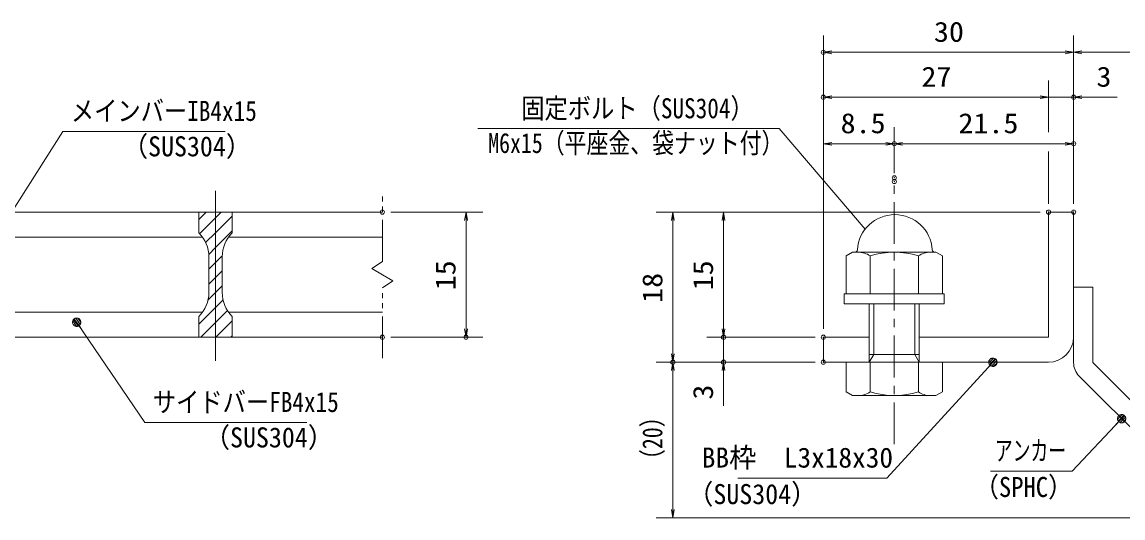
# Model space of a CAD drawing. Units: millimetres, scale not verified, with parts at other scales. Extents: x -1050 to 1050, y -742 to 742.
# Drawn here: x -311 to 349, y -460 to -162 of the extents above; entities that cross this region are included whole.
import ezdxf
from ezdxf.enums import TextEntityAlignment as Align

# ---------------------------------------------------------------- set-up
doc = ezdxf.new("R2010")
doc.units = ezdxf.units.MM
doc.header["$LTSCALE"] = 5
doc.header["$PDMODE"] = 32
doc.header["$PDSIZE"] = 2.5
doc.linetypes.add('CHAIN1', pattern=[8, 5, -1, 1, -1])
doc.linetypes.add('DOUBLE_CHAIN1', pattern=[8.8, 5, -1, 0.6, -0.6, 0.6, -1])
for name, color, linetype, lineweight in [('0-1_寸法注釈', 2, 'Continuous', 9), ('0-2_0', 2, 'Continuous', 9), ('0-3_DEFPOINTS', 134, 'Continuous', 9), ('0-4_枠', 7, 'Continuous', 9), ('0-5_蓋', 5, 'Continuous', 9), ('0-6_中心線', 6, 'CHAIN1', 9), ('0-7_想像線', 134, 'DOUBLE_CHAIN1', 9), ('0-8_ハッチング', 4, 'Continuous', 9), ('0-9_締付部品', 7, 'Continuous', 9), ('0-A_アンカー', 7, 'Continuous', 9)]:
    doc.layers.add(name, color=color, linetype=linetype, lineweight=lineweight)
doc.styles.add('ＭＳ ゴシック', font='')
doc.styles.get('ＭＳ ゴシック').set_extended_font_data('MS Gothic')

# ---------------------------------------------------------------- blocks, each defined once
blk = doc.blocks.new('_OPEN')
at = {"layer": '0-2_0'}
blk.add_line((0, 0), (-5, 0), dxfattribs=at)
blk.add_lwpolyline([(-5, 0.833), (0, 0), (-5, -0.833)], dxfattribs=at)
blk = doc.blocks.new('A$C701A0DBD')
at = {"layer": '0-9_締付部品'}
for p, q in [((69.571, 0), (69.571, 60)), ((69.571, 60), (75.571, 60)), ((75.571, 60), (75.571, 0)), ((46.804, 58.868), (44.571, 55)), ((44.571, 4.954), (44.571, 55)), ((69.571, 58.914), (46.804, 58.914)), ((69.571, 1.086), (69.571, 58.868)), ((110.571, 1.086), (110.571, 58.868)), ((130.571, 4.954), (130.571, 55)), ((69.571, 44.434), (46.804, 44.434)), ((75.571, 45), (110.571, 45)), ((105.886, 42.295), (75.571, 42.295)), ((110.571, 45), (105.886, 42.295)), ((105.886, 45), (105.886, 15)), ((110.571, 44.434), (128.338, 44.434)), ((69.571, 15.52), (46.819, 15.52)), ((105.886, 17.705), (75.571, 17.705)), ((75.571, 15), (110.571, 15)), ((110.571, 15), (105.886, 17.705)), ((110.571, 15.52), (128.324, 15.52)), ((46.804, 1.086), (44.571, 4.954)), ((69.571, 1.086), (46.804, 1.086)), ((75.571, 0), (69.571, 0)), ((110.571, 1.086), (128.338, 1.086)), ((128.338, 1.086), (130.571, 4.954))]:
    blk.add_line(p, q, dxfattribs=at)
at = {"layer": '0-9_締付部品', "color": 6, "linetype": 'CHAIN1'}
blk.add_line((159.63, 30), (0, 30), dxfattribs=at)
at = {"layer": '0-9_締付部品'}
blk.add_lwpolyline([(110.571, 58.868), (128.338, 58.868), (130.571, 55)], dxfattribs=at)
for centre, radius, start, end in [((43.071, 54.269), 1.5, 273.58332, 0), ((44.571, 30.316), 22.5, 93.58332, 266.41668), ((57.315, 51.708), 12.743, 180.25748, 214.55301), ((117.828, 51.708), 12.743, 325.44699, 359.74252), ((92.337, 30), 47.766, 162.41141, 197.6472), ((82.806, 30), 47.766, 342.3528, 17.58859), ((57.315, 8.292), 12.743, 145.44699, 179.74252), ((117.828, 8.292), 12.743, 0.25748, 34.55301), ((43.071, 6.363), 1.5, 0, 86.41668)]:
    blk.add_arc(centre, radius, start, end, dxfattribs=at)
blk = doc.blocks.new('A$C6EB770D1')
at = {"layer": '0-A_アンカー'}
for p, q in [((130.257, 96.52), (45.237, 11.5)), ((138.388, 88.388), (130.257, 96.52)), ((138.388, 88.388), (53.368, 3.368)), ((0, 11.5), (45.237, 11.5)), ((0, 11.5), (0, 0)), ((0, 0), (45.237, 0))]:
    blk.add_line(p, q, dxfattribs=at)
blk.add_arc((45.237, 11.5), 11.5, 270, 315, dxfattribs=at)
blk = doc.blocks.new('_Dot')
at = {"layer": '0-2_0'}
for p, q in [((-2.5, 0), (-5, 0)), ((2.445, 0.5), (-2.445, 0.5)), ((1.997, 1.5), (-1.997, 1.5)), ((2.289, -0.995), (-2.289, -0.995)), ((1.499, -1.995), (-1.499, -1.995))]:
    blk.add_line(p, q, dxfattribs=at)
for points in [[(2.5, 0), (2.48, 0.313), (2.421, 0.622), (2.324, 0.92), (2.191, 1.204), (2.023, 1.469), (1.822, 1.711), (1.594, 1.926), (1.34, 2.111), (1.064, 2.262), (0.773, 2.378), (0.468, 2.456), (0.157, 2.495), (-0.157, 2.495), (-0.468, 2.456), (-0.773, 2.378), (-1.064, 2.262), (-1.34, 2.111), (-1.594, 1.926), (-1.822, 1.711), (-2.023, 1.469), (-2.191, 1.204), (-2.324, 0.92), (-2.421, 0.622), (-2.48, 0.313), (-2.5, 0), (0, 0)], [(-2.5, 0), (-2.48, -0.313), (-2.421, -0.622), (-2.324, -0.92), (-2.191, -1.204), (-2.023, -1.469), (-1.822, -1.711), (-1.594, -1.926), (-1.34, -2.111), (-1.064, -2.262), (-0.773, -2.378), (-0.468, -2.456), (-0.157, -2.495), (0.157, -2.495), (0.468, -2.456), (0.773, -2.378), (1.064, -2.262), (1.34, -2.111), (1.594, -1.926), (1.822, -1.711), (2.023, -1.469), (2.191, -1.204), (2.324, -0.92), (2.421, -0.622), (2.48, -0.313), (2.5, 0), (0, 0)]]:
    blk.add_lwpolyline(points, close=True, dxfattribs=at)

msp = doc.modelspace()

# ---------------------------------------------------------------- linework, layer by layer
at = {"layer": '0-1_寸法注釈'}
for p, q in [((168.93, -346.308), (168.93, -170.474)), ((318.93, -271.308), (318.93, -170.474)), ((318.93, -271.308), (318.93, -170.474)), ((313.93, -180.474), (173.93, -180.474)), ((323.93, -180.474), (410.45, -180.474)), ((303.93, -228.263), (303.93, -197.4)), ((298.93, -207.4), (173.93, -207.4)), ((298.93, -207.4), (293.93, -207.4)), ((303.93, -207.4), (318.93, -207.4)), ((323.93, -207.4), (345.043, -207.4)), ((168.93, -346.308), (168.93, -225.296)), ((211.43, -250.737), (211.43, -225.296)), ((211.43, -252.968), (211.43, -225.296)), ((318.93, -271.308), (318.93, -225.296)), ((173.93, -235.296), (206.43, -235.296)), ((216.43, -235.296), (313.93, -235.296)), ((303.93, -271.308), (303.93, -239.866)), ((-90.45, -276.308), (-35.285, -276.308)), ((298.93, -276.308), (68.705, -276.308)), ((298.93, -276.308), (99.081, -276.308)), ((-45.285, -281.308), (-45.285, -346.308)), ((78.705, -281.308), (78.705, -361.308)), ((109.081, -281.308), (109.081, -346.308)), ((109.081, -346.308), (109.081, -341.308)), ((-90.45, -351.308), (-35.285, -351.308)), ((163.93, -351.308), (99.081, -351.308)), ((163.93, -351.308), (99.081, -351.308)), ((109.081, -351.308), (109.081, -366.308)), ((163.93, -366.308), (68.705, -366.308)), ((163.93, -366.308), (68.705, -366.308)), ((163.93, -366.308), (99.081, -366.308)), ((78.705, -454.697), (78.705, -371.308)), ((109.081, -371.308), (109.081, -392.422)), ((402.318, -459.697), (68.705, -459.697))]:
    msp.add_line(p, q, dxfattribs=at)
for points in [[(-189.764, -227.917), (-286.954, -227.917), (-340.465, -312.166)], [(-38.27, -226.118), (142.374, -226.118), (194.03, -286.438)], [(-140.635, -402.446), (-237.825, -402.446), (-278.135, -343.126)], [(117.643, -435.789), (207.011, -435.789), (269.883, -367.041)], [(269.059, -431.561), (318.113, -431.561), (347.077, -400.87)]]:
    msp.add_lwpolyline(points, dxfattribs=at)
at = {"layer": '0-3_DEFPOINTS'}
for p in [(168.93, -180.474), (168.93, -207.4), (318.93, -207.4), (211.43, -235.296), (318.93, -235.296), (211.43, -255.737), (211.43, -257.968), (-95.45, -276.308), (303.93, -276.308), (318.93, -276.308), (318.93, -276.308), (-95.45, -351.308), (-45.285, -351.308), (109.081, -351.308), (168.93, -351.308), (168.93, -351.308), (78.705, -366.308), (109.081, -366.308), (168.93, -366.308)]:
    msp.add_point(p, dxfattribs=at)
at = {"layer": '0-4_枠'}
for p, q in [((303.93, -276.308), (318.93, -276.308)), ((303.93, -351.308), (303.93, -276.308)), ((318.93, -276.308), (318.93, -351.308)), ((168.93, -351.308), (196.43, -351.308)), ((168.93, -351.308), (168.93, -366.308)), ((226.43, -351.308), (303.93, -351.308)), ((168.93, -366.308), (303.93, -366.308))]:
    msp.add_line(p, q, dxfattribs=at)
msp.add_arc((303.93, -351.308), 15, 270, 0, dxfattribs=at)
at = {"layer": '0-5_蓋'}
for p, q in [((-895.45, -276.308), (-95.45, -276.308)), ((-185.45, -276.308), (-205.45, -276.308)), ((-205.45, -288.808), (-205.45, -276.308)), ((-185.45, -288.808), (-185.45, -276.308)), ((-337.611, -291.308), (-203.289, -291.308)), ((-187.611, -291.308), (-95.45, -291.308)), ((-199.45, -303.091), (-199.45, -324.525)), ((-191.45, -303.091), (-191.45, -324.525)), ((-337.611, -336.308), (-203.289, -336.308)), ((-187.611, -336.308), (-95.45, -336.308)), ((-205.45, -338.808), (-205.45, -351.308)), ((-185.45, -338.808), (-185.45, -351.308)), ((-895.45, -351.308), (-95.45, -351.308)), ((-205.45, -351.308), (-185.45, -351.308))]:
    msp.add_line(p, q, dxfattribs=at)
for centre, start, end in [((-219.45, -303.091), 0, 45.573), ((-171.45, -303.091), 134.427, 180), ((-219.45, -324.525), 314.427, 0), ((-171.45, -324.525), 180, 225.573)]:
    msp.add_arc(centre, 20, start, end, dxfattribs=at)
at = {"layer": '0-6_中心線'}
msp.add_line((-195.45, -365.535), (-195.45, -263.606), dxfattribs=at)
at = {"layer": '0-7_想像線'}
for p, q in [((-95.45, -305.859), (-95.45, -263.808)), ((-95.45, -363.808), (-95.45, -321.757))]:
    msp.add_line(p, q, dxfattribs=at)
for points in [[(-95.45, -305.859), (-101.743, -310.072), (-95.45, -313.808)], [(-95.45, -321.757), (-89.157, -317.545), (-95.45, -313.808)]]:
    msp.add_lwpolyline(points, dxfattribs=at)
at = {"layer": '0-8_ハッチング'}
for p, q in [((-205.45, -276.308), (-205.45, -288.808)), ((-205.45, -280.665), (-201.093, -276.308)), ((-199.45, -303.091), (-199.45, -324.525)), ((-191.45, -324.525), (-191.45, -303.091)), ((-195.271, -351.308), (-185.45, -341.488)), ((-186.29, -351.308), (-185.45, -350.468))]:
    msp.add_line(p, q, dxfattribs=at)
for points in [[(-205.45, -338.808), (-205.45, -351.308), (-195.45, -351.308), (-195.45, -276.308), (-205.45, -276.308)], [(-205.061, -289.256), (-195.45, -279.646), (-192.113, -276.308)], [(-195.45, -276.308), (-195.45, -351.308), (-185.45, -351.308), (-185.45, -338.808)], [(-185.45, -288.808), (-185.45, -276.308), (-195.45, -276.308)], [(-201.402, -294.578), (-195.45, -288.626), (-185.45, -278.626)], [(-199.56, -301.716), (-195.45, -297.606), (-185.45, -287.606)], [(-199.45, -310.586), (-195.45, -306.586), (-191.406, -302.543)], [(-199.45, -319.567), (-195.45, -315.567), (-191.45, -311.567)], [(-200.058, -329.155), (-195.45, -324.547), (-191.45, -320.547)], [(-205.45, -343.527), (-195.45, -333.527), (-190.888, -328.965)], [(-204.251, -351.308), (-195.45, -342.507), (-188.233, -335.29)]]:
    msp.add_lwpolyline(points, dxfattribs=at)
for centre, start, end in [((-219.45, -303.091), 0, 45.573), ((-171.45, -303.091), 134.427, 180), ((-219.45, -324.525), 314.427, 0), ((-171.45, -324.525), 180, 225.573)]:
    msp.add_arc(centre, 20, start, end, dxfattribs=at)

# ---------------------------------------------------------------- block references
at = {"layer": '0-1_寸法注釈'}
for name, p, rotation in [('_OPEN', (168.93, -180.474), 180), ('_OPEN', (318.93, -180.474), 180), ('_OPEN', (168.93, -207.4), 180), ('_OPEN', (318.93, -207.4), 180), ('_OPEN', (168.93, -235.296), 180), ('_OPEN', (211.43, -235.296), 180), ('_OPEN', (-45.285, -276.308), 90), ('_OPEN', (78.705, -276.308), 90), ('_OPEN', (109.081, -276.308), 90), ('_Dot', (-278.707, -342.305), 124.85308), ('_OPEN', (-45.285, -351.308), 270), ('_OPEN', (109.081, -351.308), 270), ('_OPEN', (109.081, -351.308), 270), ('_OPEN', (78.705, -366.308), 270), ('_Dot', (270.564, -366.308), 47.10573), ('_OPEN', (78.705, -366.308), 90), ('_OPEN', (109.081, -366.308), 90), ('_Dot', (347.776, -400.154), 45.68596), ('_OPEN', (78.705, -459.697), 270)]:
    msp.add_blockref(name, p, dxfattribs=dict(at, rotation=rotation))
for p in [(318.93, -180.474), (303.93, -207.4), (303.93, -207.4), (211.43, -235.296), (318.93, -235.296)]:
    msp.add_blockref('_OPEN', p, dxfattribs=at)
at = {"layer": '0-9_締付部品', "rotation": 270}
msp.add_blockref('A$C701A0DBD', (181.43, -255.737), dxfattribs=at)
at = {"layer": '0-A_アンカー', "rotation": 270}
msp.add_blockref('A$C6EB770D1', (318.93, -321.308), dxfattribs=at)

# ---------------------------------------------------------------- texts
at = {"layer": '0-1_寸法注釈', "color": 7, "style": 'ＭＳ ゴシック'}
for s, height, width, p in [('30', 12.02, 1.1, (235.197, -177.787)), ('27', 12.02, 1.1, (227.697, -204.713)), ('3', 12.02, 1.1, (332.62, -204.713)), ('メインバーIB4x15', 12.03, 0.85, (-282.177, -225.23)), ('固定ボルト（SUS304）', 12.03, 0.85, (-12.177, -223.641)), ('8.5', 12.02, 1.1, (179.263, -232.609)), ('21.5', 12.02, 1.1, (249.897, -232.609)), ('（SUS304）', 12.02, 0.95, (-251.468, -246.473)), ('M6x15（平座金、袋ナット付）', 12.02, 0.8, (-32.002, -244.475)), ('サイドバーFB4x15', 12.03, 0.85, (-233.048, -399.759)), ('（SUS304）', 12.02, 0.95, (-202.339, -421.002)), ('アンカー', 12.02, 0.65, (271.765, -428.874)), ('（SPHC）', 12.03, 0.9, (259.404, -450.727)), ('（SUS304）', 12.02, 0.95, (87.418, -454.984))]:
    msp.add_text(s, height=height, dxfattribs=dict(at, width=width)).set_placement(p, align=Align.BOTTOM_LEFT)
for s, width, p in [('15', 1.1, (-47.972, -323.197)), ('15', 1.1, (106.394, -323.197)), ('18', 1.1, (76.017, -330.697)), ('3', 1.1, (106.394, -388.732)), ('（20）', 0.8, (76.017, -431.517))]:
    msp.add_text(s, height=12.02, rotation=90, dxfattribs=dict(at, width=width)).set_placement(p, align=Align.BOTTOM_LEFT)
msp.add_text('BB枠\u3000L3x18x30', height=12.03, dxfattribs=at).set_placement((96.036, -433.102), align=Align.BOTTOM_LEFT)

doc.saveas('drawing.dxf')
